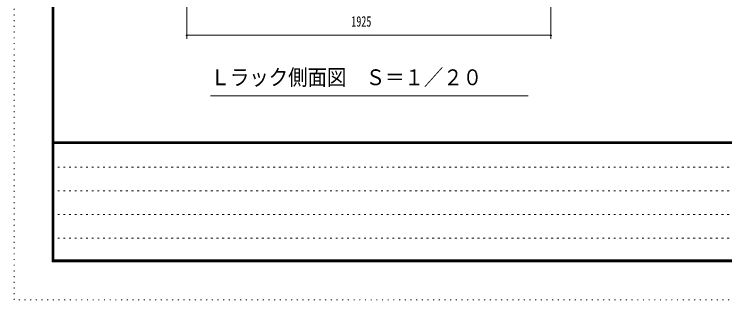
# Model space of a CAD drawing. Units: millimetres, scale not verified. Extents: x -5940 to 5940, y -4200 to 4200.
# Drawn here: x -5940 to -2183, y -4200 to -2693 of the extents above; entities that cross this region are included whole.
import ezdxf
from ezdxf.enums import TextEntityAlignment as Align

# ---------------------------------------------------------------- set-up
doc = ezdxf.new("R2010")
doc.units = ezdxf.units.MM
doc.header["$LTSCALE"] = 10
doc.linetypes.add('USER1', pattern=[3, 1, -2])
doc.linetypes.add('USER5', pattern=[3, 0.5, -2.5])
for name, color, linetype, lineweight in [('0-6_2-5DIM', 3, 'Continuous', 18), ('0-8_F-F', 5, 'Continuous', 18), ('0-9_F-E_J_ADD', 5, 'USER5', 18)]:
    doc.layers.add(name, color=color, linetype=linetype, lineweight=lineweight)
doc.styles.add('ＭＳ ゴシック', font='')
doc.styles.get('ＭＳ ゴシック').set_extended_font_data('MS Gothic')

msp = doc.modelspace()

# ---------------------------------------------------------------- linework, layer by layer
at = {"layer": '0-6_2-5DIM'}
for p, q in [((-5027.1, -1988.88), (-5027.1, -2822.81)), ((-3102.1, -2822.81), (-3102.1, -2342.81)), ((-5023.1, -2802.81), (-5031.1, -2802.81)), ((-5027.1, -2802.81), (-3102.1, -2802.81)), ((-3098.1, -2802.81), (-3106.1, -2802.81)), ((-4902.1, -3124.11), (-3222.1, -3124.11))]:
    msp.add_line(p, q, dxfattribs=at)
for centre in [(-5027.1, -2802.81), (-3102.1, -2802.81)]:
    msp.add_arc(centre, 4, 180, 0, dxfattribs=at)
at = {"layer": '0-8_F-F'}
for p, q in [((5730, -3366), (-5730, -3366)), ((-5730, -3367), (5730, -3367)), ((5730, -3368), (-5730, -3368)), ((-5730, -3369), (5730, -3369)), ((5730, -3370), (-5730, -3370)), ((-5730, -3371), (5730, -3371)), ((5730, -3372), (-5730, -3372)), ((-5730, -3373), (5730, -3373)), ((5730, -3374), (-5730, -3374)), ((-5730, -3375), (5730, -3375)), ((5730, -3376), (-5730, -3376))]:
    msp.add_line(p, q, dxfattribs=at)
at = {"layer": '0-8_F-F', "color": 6, "linetype": 'USER1'}
for p, q in [((1560, -3500.8), (-5740, -3500.8)), ((-5740, -3625.6), (1560, -3625.6)), ((1560, -3750.4), (-5740, -3750.4)), ((-5740, -3875.2), (556.8, -3875.2))]:
    msp.add_line(p, q, dxfattribs=at)
at = {"layer": '0-8_F-F'}
for points in [[(5740, -4000), (-5740, -4000), (-5740, 4040), (5740, 4040)], [(5739, -3999), (-5739, -3999), (-5739, 4039), (5739, 4039)], [(5738, -3998), (5738, 4038), (-5738, 4038), (-5738, -3998)], [(5737, -3997), (-5737, -3997), (-5737, 4037), (5737, 4037)], [(5736, -3996), (5736, 4036), (-5736, 4036), (-5736, -3996)], [(5735, -3995), (-5735, -3995), (-5735, 4035), (5735, 4035)], [(5734, -3994), (5734, 4034), (-5734, 4034), (-5734, -3994)], [(5733, -3993), (-5733, -3993), (-5733, 4033), (5733, 4033)], [(5732, -3992), (-5732, -3992), (-5732, 4032), (5732, 4032)], [(5731, -3991), (-5731, -3991), (-5731, 4031), (5731, 4031)], [(5730, -3990), (5730, 4030), (-5730, 4030), (-5730, -3990)]]:
    msp.add_lwpolyline(points, close=True, dxfattribs=at)
at = {"layer": '0-9_F-E_J_ADD'}
msp.add_lwpolyline([(5940, -4200), (-5940, -4200), (-5940, 4200), (5940, 4200)], close=True, dxfattribs=at)

# ---------------------------------------------------------------- texts
at = {"layer": '0-6_2-5DIM', "color": 7, "style": 'ＭＳ ゴシック'}
for s, height, width, p in [('1925', 55.72, 0.7, (-4157.6, -2775.21)), ('Ｌラック側面図\u3000Ｓ＝１／２０', 83.58, 0.9, (-4902.1, -3092.71))]:
    msp.add_text(s, height=height, dxfattribs=dict(at, width=width)).set_placement(p, align=Align.BOTTOM_LEFT)

doc.saveas('drawing.dxf')
